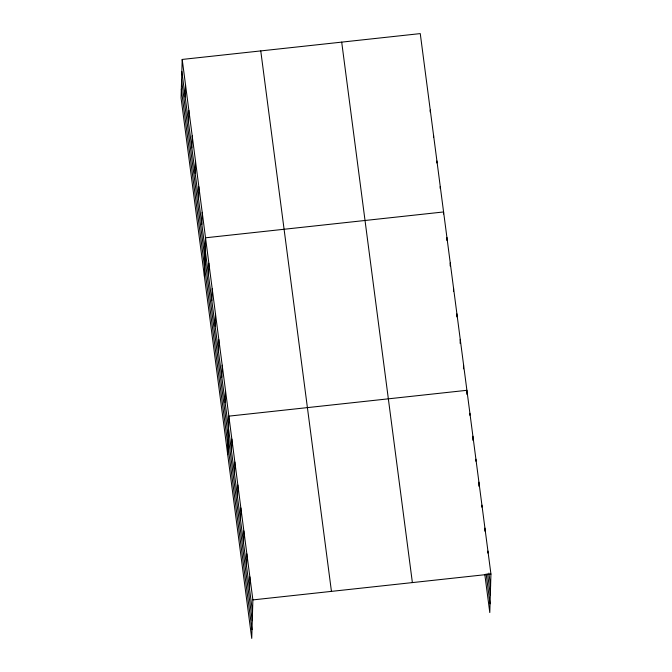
<?xml version="1.0" encoding="UTF-8"?>
<svg xmlns="http://www.w3.org/2000/svg" width="672" height="672" viewBox="0 0 672 672"><rect width="100%" height="100%" fill="white"/><g stroke="black" fill="none" stroke-linecap="round" stroke-linejoin="round"><path stroke-width="1.01" d="M182.204 59.438L181.062 97.936L251.74 638.4L252.882 599.903L182.204 59.438L420.26 33.6L490.938 574.064L489.796 612.562L484.831 574.61M185.178 96.944L185.539 84.916M188.513 122.422L188.866 110.401M191.839 147.899L192.2 135.878M195.174 173.376L195.535 161.356M198.509 198.862L198.862 186.833M201.835 224.339L202.196 212.31M204.389 276.284L205.531 237.796L443.587 211.957L443.528 213.956M208.505 275.293L208.858 263.273M211.831 300.779L212.192 288.75M215.166 326.256L215.527 314.227M218.501 351.733L218.854 339.713M221.827 377.21L222.188 365.19M225.162 402.696L225.515 390.667M227.707 454.642L228.85 416.144L466.906 390.306L466.788 394.313M231.496 451.139L231.857 439.118M234.503 474.113L234.856 462.084M237.502 497.078L237.863 485.058M240.509 520.052L240.87 508.024M243.516 543.018L243.869 530.998M246.515 565.992L246.876 553.963M249.522 588.958L249.875 576.937M430.198 112.039L430.256 110.04M433.532 137.525L433.591 135.517M436.859 163.002L436.918 160.994M440.194 188.479L440.252 186.472M446.83 240.442L446.914 237.434M450.156 265.919L450.248 262.912M453.491 291.396L453.583 288.389M456.826 316.873L456.91 313.874M460.127 343.358L460.244 339.352M463.462 368.836L463.579 364.829M469.854 415.279L469.913 413.28M472.794 440.252L472.92 436.246M475.86 461.219L475.919 459.22M478.808 486.2L478.926 482.185M481.866 507.158L481.925 505.159M484.84 531.132L484.932 528.125M487.872 553.098L487.931 551.099M252.882 599.903L490.938 574.064M488.88 573.107L490.585 586.093M487.578 573.854L490.325 594.829M486.142 573.863L490.056 603.826M341.704 42.126L412.381 582.59M260.761 50.912L331.439 591.377M181.843 71.467L252.521 611.932M181.591 80.195L252.269 620.668M181.322 89.2L252 629.664"/></g></svg>
